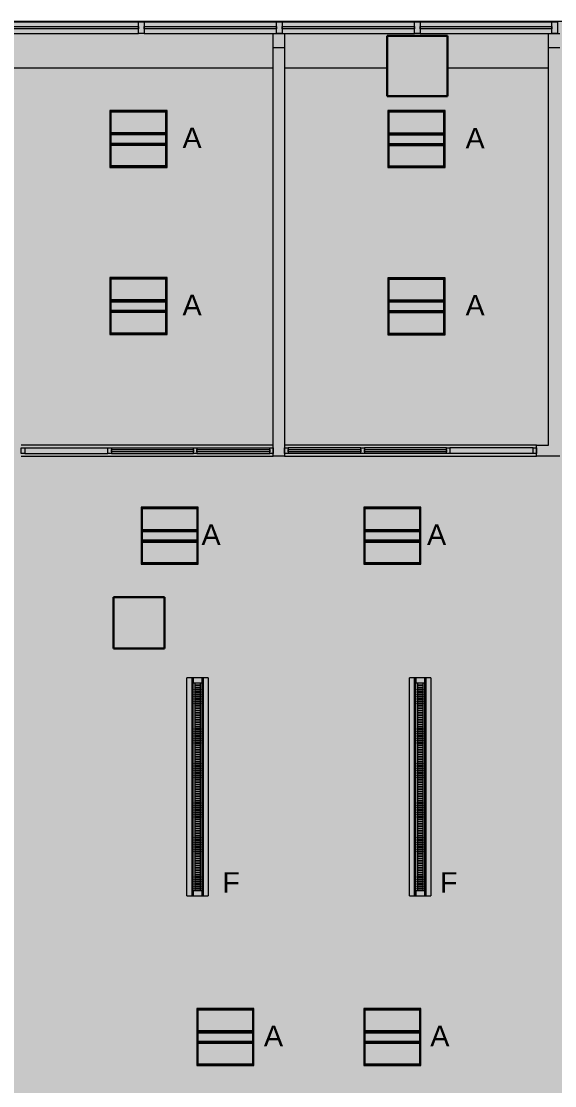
# Model space of a CAD drawing. Header units: inches. Extents: x -1196 to 1003, y -7097 to -4899.
# Drawn here: x -746.8 to -516.8, y -5357.7 to -4899 of the extents above; entities that cross this region are included whole.
import ezdxf

# ---------------------------------------------------------------- set-up
doc = ezdxf.new("R2010")
doc.units = ezdxf.units.IN
doc.header["$MEASUREMENT"] = 0
for name, color, linetype, lineweight in [('A-CLNG', 13, 'Continuous', 13), ('A-DETL-GENF', 92, 'Continuous', 9), ('A-FLOR', 192, 'Continuous', 13), ('A-GLAZ-CURT', 52, 'Continuous', 9), ('A-GLAZ-CWMG', 51, 'Continuous', 9), ('A-WALL', 113, 'Continuous', 9), ('E-LITE-EQPM', 33, 'Continuous', 9), ('E-LITE-EQPM-IDEN', 33, 'Continuous', 9), ('S-COLS', 52, 'Continuous', 9)]:
    doc.layers.add(name, color=color, linetype=linetype, lineweight=lineweight)
doc.styles.add('Arial', font='arial.ttf', dxfattribs={"height": 8.851796})

# ---------------------------------------------------------------- blocks, each defined once
blk = doc.blocks.new('Concrete-Rectangular-Column - 24 X 24-5087837-FIRST FLOOR RCP')
at = {"layer": 'S-COLS', "lineweight": 30}
for p, q in [((-11, 11), (11, 11)), ((-11, -11), (-11, 11)), ((11, 11), (11, -11)), ((11, -11), (-11, -11))]:
    blk.add_line(p, q, dxfattribs=at)
blk = doc.blocks.new('Concrete-Rectangular-Column - 24 X 22-5089889-FIRST FLOOR RCP')
at = {"layer": 'S-COLS', "lineweight": 30}
for p, q in [((-13, 13), (13, 13)), ((-13, -13), (-13, 13)), ((13, 13), (13, -13)), ((13, -13), (-13, -13))]:
    blk.add_line(p, q, dxfattribs=at)
blk = doc.blocks.new('System Panel - Glazed-5271095-FIRST FLOOR RCP')
at = {"layer": 'A-GLAZ-CURT', "lineweight": 13}
for p, q in [((-29.125, -0.5), (-29.125, 0.5)), ((-29.125, 0.5), (29.125, 0.5)), ((29.125, 0.5), (29.125, -0.5)), ((29.125, -0.5), (-29.125, -0.5))]:
    blk.add_line(p, q, dxfattribs=at)
blk = doc.blocks.new('System Panel - Glazed-5271096-FIRST FLOOR RCP')
at = {"layer": 'A-GLAZ-CURT', "lineweight": 13}
for p, q in [((-28.5, -0.5), (-28.5, 0.5)), ((-28.5, 0.5), (28.5, 0.5)), ((28.5, 0.5), (28.5, -0.5)), ((28.5, -0.5), (-28.5, -0.5))]:
    blk.add_line(p, q, dxfattribs=at)
blk = doc.blocks.new('Rectangular Mullion - 2_5_ x 5_ rectangular-4899085-FIRST FLOOR RCP')
at = {"layer": 'A-GLAZ-CWMG'}
for p, q in [((-754.53, -4899.28), (-696.28, -4899.28)), ((-754.42, -4904.28), (-696.28, -4904.28))]:
    blk.add_line(p, q, dxfattribs=at)
blk = doc.blocks.new('Rectangular Mullion - 2_5_ x 5_ rectangular-4899313-FIRST FLOOR RCP')
at = {"layer": 'A-GLAZ-CWMG'}
for p, q in [((-693.78, -4899.28), (-636.78, -4899.28)), ((-693.78, -4904.28), (-638.12, -4904.28))]:
    blk.add_line(p, q, dxfattribs=at)
blk = doc.blocks.new('System Panel - Glazed-5271093-FIRST FLOOR RCP')
at = {"layer": 'A-GLAZ-CURT', "lineweight": 13}
for p, q in [((-28.375, -0.5), (-28.375, 0.5)), ((-28.375, 0.5), (28.375, 0.5)), ((28.375, 0.5), (28.375, -0.5)), ((28.375, -0.5), (-28.375, -0.5))]:
    blk.add_line(p, q, dxfattribs=at)
blk = doc.blocks.new('Rectangular Mullion - 2_5_ x 5_ rectangular-V16-FIRST FLOOR RCP')
at = {"layer": 'A-GLAZ-CWMG'}
for p, q in [((-634.28, -4899.28), (-577.28, -4899.28)), ((-633.25, -4904.28), (-577.28, -4904.28))]:
    blk.add_line(p, q, dxfattribs=at)
blk = doc.blocks.new('Rectangular Mullion - 2_5_ x 5_ rectangular-V17-FIRST FLOOR RCP')
at = {"layer": 'A-GLAZ-CWMG'}
for p, q in [((-574.78, -4899.28), (-518.03, -4899.28)), ((-574.78, -4904.28), (-519.47, -4904.28))]:
    blk.add_line(p, q, dxfattribs=at)
blk = doc.blocks.new('Rectangular Mullion - 2_5_ x 5_ rectangular-5269403-FIRST FLOOR RCP')
at = {"layer": 'A-GLAZ-CWMG', "lineweight": 20}
for p, q in [((1.25, 2.5), (-1.25, 2.5)), ((-1.25, 2.5), (-1.25, -2.5)), ((1.25, -2.5), (1.25, 2.5)), ((-1.25, -2.5), (1.25, -2.5))]:
    blk.add_line(p, q, dxfattribs=at)
blk = doc.blocks.new('System Panel - Glazed-5266790-FIRST FLOOR RCP')
at = {"layer": 'A-GLAZ-CURT', "lineweight": 13}
for p, q in [((-17.6875, -0.5), (-17.6875, 0.5)), ((-17.6875, 0.5), (17.6875, 0.5)), ((17.6875, 0.5), (17.6875, -0.5)), ((17.6875, -0.5), (-17.6875, -0.5))]:
    blk.add_line(p, q, dxfattribs=at)
blk = doc.blocks.new('System Panel - Glazed-4928695-FIRST FLOOR RCP')
at = {"layer": 'A-GLAZ-CURT', "lineweight": 13}
for p, q in [((-15.71, -0.5), (-15.71, 0.5)), ((-15.71, 0.5), (15.71, 0.5)), ((15.71, 0.5), (15.71, -0.5)), ((15.71, -0.5), (-15.71, -0.5))]:
    blk.add_line(p, q, dxfattribs=at)
blk = doc.blocks.new('Rectangular Mullion - 1_5_ x 2_5_ rectangular-5299767-FIRST FLOOR RCP')
at = {"layer": 'A-GLAZ-CWMG', "lineweight": 20}
for p, q in [((-1.5, 1.25), (0, 1.25)), ((-1.5, -1.25), (-1.5, 1.25)), ((0, 1.25), (0, -1.25)), ((0, -1.25), (-1.5, -1.25))]:
    blk.add_line(p, q, dxfattribs=at)
blk = doc.blocks.new('Rectangular Mullion - 1_5_ x 2_5_ rectangular-5299765-FIRST FLOOR RCP')
at = {"layer": 'A-GLAZ-CWMG', "lineweight": 20}
for p, q in [((0.75, 1.25), (-0.75, 1.25)), ((-0.75, 1.25), (-0.75, -1.25)), ((0.75, -1.25), (0.75, 1.25)), ((-0.75, -1.25), (0.75, -1.25))]:
    blk.add_line(p, q, dxfattribs=at)
blk = doc.blocks.new('Rectangular Mullion - 1_5_ x 2_5_ rectangular-4928693-FIRST FLOOR RCP')
at = {"layer": 'A-GLAZ-CWMG'}
for p, q in [((-600.34, -5082.83), (-631.75, -5082.83)), ((-600.34, -5085.33), (-631.75, -5085.33))]:
    blk.add_line(p, q, dxfattribs=at)
blk = doc.blocks.new('Rectangular Mullion - 1_5_ x 2_5_ rectangular-5266786-FIRST FLOOR RCP')
at = {"layer": 'A-GLAZ-CWMG'}
for p, q in [((-563.46, -5082.83), (-598.84, -5082.83)), ((-563.46, -5085.33), (-598.84, -5085.33))]:
    blk.add_line(p, q, dxfattribs=at)
blk = doc.blocks.new('Rectangular Mullion - 1_5_ x 2_5_ rectangular-5266787-FIRST FLOOR RCP')
at = {"layer": 'A-GLAZ-CWMG'}
for p, q in [((-526.09, -5082.83), (-561.96, -5082.83)), ((-526.09, -5085.33), (-561.96, -5085.33))]:
    blk.add_line(p, q, dxfattribs=at)
blk = doc.blocks.new('Rectangular Mullion - 1_5_ x 2_5_ rectangular-5299768-FIRST FLOOR RCP')
at = {"layer": 'A-GLAZ-CWMG', "lineweight": 20}
for p, q in [((0, 1.25), (-1.5, 1.25)), ((-1.5, 1.25), (-1.5, -1.25)), ((0, -1.25), (0, 1.25)), ((-1.5, -1.25), (0, -1.25))]:
    blk.add_line(p, q, dxfattribs=at)
blk = doc.blocks.new('System Panel - Glazed-5266991-FIRST FLOOR RCP')
at = {"layer": 'A-GLAZ-CURT', "lineweight": 13}
for p, q in [((-17.6875, -0.5), (-17.6875, 0.5)), ((-17.6875, 0.5), (17.6875, 0.5)), ((17.6875, 0.5), (17.6875, -0.5)), ((17.6875, -0.5), (-17.6875, -0.5))]:
    blk.add_line(p, q, dxfattribs=at)
blk = doc.blocks.new('System Panel - Glazed-4928821-FIRST FLOOR RCP')
at = {"layer": 'A-GLAZ-CURT', "lineweight": 13}
for p, q in [((-15.71, -0.5), (-15.71, 0.5)), ((-15.71, 0.5), (15.71, 0.5)), ((15.71, 0.5), (15.71, -0.5)), ((15.71, -0.5), (-15.71, -0.5))]:
    blk.add_line(p, q, dxfattribs=at)
blk = doc.blocks.new('Rectangular Mullion - 1_5_ x 2_5_ rectangular-5299773-FIRST FLOOR RCP')
at = {"layer": 'A-GLAZ-CWMG', "lineweight": 20}
for p, q in [((-1.5, 1.25), (0, 1.25)), ((-1.5, -1.25), (-1.5, 1.25)), ((0, 1.25), (0, -1.25)), ((0, -1.25), (-1.5, -1.25))]:
    blk.add_line(p, q, dxfattribs=at)
blk = doc.blocks.new('Rectangular Mullion - 1_5_ x 2_5_ rectangular-5299771-FIRST FLOOR RCP')
at = {"layer": 'A-GLAZ-CWMG', "lineweight": 20}
for p, q in [((0.75, 1.25), (-0.75, 1.25)), ((-0.75, 1.25), (-0.75, -1.25)), ((0.75, -1.25), (0.75, 1.25)), ((-0.75, -1.25), (0.75, -1.25))]:
    blk.add_line(p, q, dxfattribs=at)
blk = doc.blocks.new('Rectangular Mullion - 1_5_ x 2_5_ rectangular-4928814-FIRST FLOOR RCP')
at = {"layer": 'A-GLAZ-CWMG'}
for p, q in [((-671.03, -5082.83), (-639.62, -5082.83)), ((-671.03, -5085.33), (-639.62, -5085.33))]:
    blk.add_line(p, q, dxfattribs=at)
blk = doc.blocks.new('Rectangular Mullion - 1_5_ x 2_5_ rectangular-5266987-FIRST FLOOR RCP')
at = {"layer": 'A-GLAZ-CWMG'}
for p, q in [((-707.91, -5082.83), (-672.53, -5082.83)), ((-707.91, -5085.33), (-672.53, -5085.33))]:
    blk.add_line(p, q, dxfattribs=at)
blk = doc.blocks.new('Rectangular Mullion - 1_5_ x 2_5_ rectangular-5266988-FIRST FLOOR RCP')
at = {"layer": 'A-GLAZ-CWMG'}
for p, q in [((-745.28, -5082.83), (-709.41, -5082.83)), ((-745.28, -5085.33), (-709.41, -5085.33))]:
    blk.add_line(p, q, dxfattribs=at)
blk = doc.blocks.new('Rectangular Mullion - 1_5_ x 2_5_ rectangular-5299774-FIRST FLOOR RCP')
at = {"layer": 'A-GLAZ-CWMG', "lineweight": 20}
for p, q in [((0, 1.25), (-1.5, 1.25)), ((-1.5, 1.25), (-1.5, -1.25)), ((0, -1.25), (0, 1.25)), ((-1.5, -1.25), (0, -1.25))]:
    blk.add_line(p, q, dxfattribs=at)
blk = doc.blocks.new('L-Recessed-Axis-Plano - 2 X 2-4550865-FIRST FLOOR RCP')
at = {"layer": 'E-LITE-EQPM'}
for p, q in [((11.91, 11.87), (-11.91, 11.87)), ((-11.91, 11.87), (-11.91, -11.88)), ((-11.88, -11.56), (-11.88, 11.56)), ((-11.88, 11.56), (11.87, 11.56)), ((11.87, 11.56), (11.87, -11.56)), ((11.91, -11.88), (11.91, 11.87)), ((-11.88, 2.74), (11.87, 2.74)), ((11.87, 2.51), (-11.88, 2.51)), ((-11.88, 2.3), (11.87, 2.3)), ((-11.88, 2.2), (11.87, 2.2)), ((-11.88, 1.83), (11.87, 1.83)), ((-11.88, -1.83), (11.87, -1.83)), ((-11.88, -2.2), (11.87, -2.2)), ((-11.88, -2.3), (11.87, -2.3)), ((-11.88, -2.51), (11.87, -2.51)), ((-11.88, -2.74), (11.87, -2.74)), ((-11.91, -11.88), (11.91, -11.88)), ((11.87, -11.56), (-11.88, -11.56))]:
    blk.add_line(p, q, dxfattribs=at)
blk = doc.blocks.new('L-Pendant-Axis-LT-Louver - L-Pendant-Axis-LT-Louver 2-5087436-FIRST FLOOR RCP')
at = {"layer": 'E-LITE-EQPM'}
for p, q in [((47, 4.64), (-47, 4.64)), ((-47, 4.59), (-47, 4.64)), ((-47, 2.49), (-47, 4.59)), ((47, 4.64), (47, 4.59)), ((47, 4.59), (47, 2.49)), ((-47, 1.88), (-47, 2.49)), ((-47, 2.49), (47, 2.49)), ((47, 1.88), (-47, 1.88)), ((-47, -1.85), (-47, 1.85)), ((-47, 1.85), (-44.78, 1.85)), ((-44.78, 1.85), (-44.78, 1.8)), ((-44.78, 1.8), (-44.78, 1.83)), ((-44.78, 1.72), (-44.78, 1.8)), ((-44.78, 1.72), (-44.78, -1.72)), ((-44.78, 1.15), (-43.88, 1.15)), ((-43.88, -1.27), (-43.88, 1.27)), ((-43.82, 1.27), (-43.88, 1.27)), ((-43.82, 1.27), (-43.82, -1.27)), ((-43.82, 1.15), (-42.89, 1.15)), ((-42.89, -1.27), (-42.89, 1.27)), ((-42.82, 1.27), (-42.89, 1.27)), ((-42.82, 1.27), (-42.82, -1.27)), ((-42.82, 1.15), (-41.89, 1.15)), ((-41.89, -1.27), (-41.89, 1.27)), ((-41.83, 1.27), (-41.89, 1.27)), ((-41.83, 1.27), (-41.83, -1.27)), ((-41.83, 1.15), (-40.89, 1.15)), ((-40.89, -1.27), (-40.89, 1.27)), ((-40.83, 1.27), (-40.89, 1.27)), ((-40.83, 1.27), (-40.83, -1.27)), ((-40.83, 1.15), (-39.9, 1.15)), ((-39.9, -1.27), (-39.9, 1.27)), ((-39.83, 1.27), (-39.9, 1.27)), ((-39.83, 1.27), (-39.83, -1.27)), ((-39.83, 1.15), (-38.9, 1.15)), ((-38.9, -1.27), (-38.9, 1.27)), ((-38.84, 1.27), (-38.9, 1.27)), ((-38.84, 1.27), (-38.84, -1.27)), ((-38.84, 1.15), (-37.9, 1.15)), ((-37.9, -1.27), (-37.9, 1.27)), ((-37.84, 1.27), (-37.9, 1.27)), ((-37.84, 1.27), (-37.84, -1.27)), ((-37.84, 1.15), (-36.91, 1.15)), ((-36.91, -1.27), (-36.91, 1.27)), ((-36.84, 1.27), (-36.91, 1.27)), ((-36.84, 1.27), (-36.84, -1.27)), ((-36.84, 1.15), (-35.91, 1.15)), ((-35.91, -1.27), (-35.91, 1.27)), ((-35.85, 1.27), (-35.91, 1.27)), ((-35.85, 1.27), (-35.85, -1.27)), ((-35.85, 1.15), (-34.91, 1.15)), ((-34.91, -1.27), (-34.91, 1.27)), ((-34.85, 1.27), (-34.91, 1.27)), ((-34.85, 1.27), (-34.85, -1.27)), ((-34.85, 1.15), (-33.92, 1.15)), ((-33.92, -1.27), (-33.92, 1.27)), ((-33.85, 1.27), (-33.92, 1.27)), ((-33.85, 1.27), (-33.85, -1.27)), ((-33.85, 1.15), (-32.92, 1.15)), ((-32.92, -1.27), (-32.92, 1.27)), ((-32.86, 1.27), (-32.92, 1.27)), ((-32.86, 1.27), (-32.86, -1.27)), ((-32.86, 1.15), (-31.92, 1.15)), ((-31.92, -1.27), (-31.92, 1.27)), ((-31.86, 1.27), (-31.92, 1.27)), ((-31.86, 1.27), (-31.86, -1.27)), ((-31.86, 1.15), (-30.93, 1.15)), ((-30.93, -1.27), (-30.93, 1.27)), ((-30.86, 1.27), (-30.93, 1.27)), ((-30.86, 1.27), (-30.86, -1.27)), ((-30.86, 1.15), (-29.93, 1.15)), ((-29.93, -1.27), (-29.93, 1.27)), ((-29.87, 1.27), (-29.93, 1.27)), ((-29.87, 1.27), (-29.87, -1.27)), ((-29.87, 1.15), (-28.93, 1.15)), ((-28.93, -1.27), (-28.93, 1.27)), ((-28.87, 1.27), (-28.93, 1.27)), ((-28.87, 1.27), (-28.87, -1.27)), ((-28.87, 1.15), (-27.94, 1.15)), ((-27.94, -1.27), (-27.94, 1.27)), ((-27.87, 1.27), (-27.94, 1.27)), ((-27.87, 1.27), (-27.87, -1.27)), ((-27.87, 1.15), (-26.94, 1.15)), ((-26.94, -1.27), (-26.94, 1.27)), ((-26.88, 1.27), (-26.94, 1.27)), ((-26.88, 1.27), (-26.88, -1.27)), ((-26.88, 1.15), (-25.94, 1.15)), ((-25.94, -1.27), (-25.94, 1.27)), ((-25.88, 1.27), (-25.94, 1.27)), ((-25.88, 1.27), (-25.88, -1.27)), ((-25.88, 1.15), (-24.95, 1.15)), ((-24.95, -1.27), (-24.95, 1.27)), ((-24.88, 1.27), (-24.95, 1.27)), ((-24.88, 1.27), (-24.88, -1.27)), ((-24.88, 1.15), (-23.95, 1.15)), ((-23.95, -1.27), (-23.95, 1.27)), ((-23.89, 1.27), (-23.95, 1.27)), ((-23.89, 1.27), (-23.89, -1.27)), ((-23.89, 1.15), (-22.95, 1.15)), ((-22.95, -1.27), (-22.95, 1.27)), ((-22.89, 1.27), (-22.95, 1.27)), ((-22.89, 1.27), (-22.89, -1.27)), ((-22.89, 1.15), (-21.96, 1.15)), ((-21.96, -1.27), (-21.96, 1.27)), ((-21.89, 1.27), (-21.96, 1.27)), ((-21.89, 1.27), (-21.89, -1.27)), ((-21.89, 1.15), (-20.96, 1.15)), ((-20.96, -1.27), (-20.96, 1.27)), ((-20.9, 1.27), (-20.96, 1.27)), ((-20.9, 1.27), (-20.9, -1.27)), ((-20.9, 1.15), (-19.96, 1.15)), ((-19.96, -1.27), (-19.96, 1.27)), ((-19.9, 1.27), (-19.96, 1.27)), ((-19.9, 1.27), (-19.9, -1.27)), ((-19.9, 1.15), (-18.97, 1.15)), ((-18.97, -1.27), (-18.97, 1.27)), ((-18.9, 1.27), (-18.97, 1.27)), ((-18.9, 1.27), (-18.9, -1.27)), ((-18.9, 1.15), (-17.97, 1.15)), ((-17.97, -1.27), (-17.97, 1.27)), ((-17.91, 1.27), (-17.97, 1.27)), ((-17.91, 1.27), (-17.91, -1.27)), ((-17.91, 1.15), (-16.97, 1.15)), ((-16.97, -1.27), (-16.97, 1.27)), ((-16.91, 1.27), (-16.97, 1.27)), ((-16.91, 1.27), (-16.91, -1.27)), ((-16.91, 1.15), (-15.98, 1.15)), ((-15.98, -1.27), (-15.98, 1.27)), ((-15.91, 1.27), (-15.98, 1.27)), ((-15.91, 1.27), (-15.91, -1.27)), ((-15.91, 1.15), (-14.98, 1.15)), ((-14.98, -1.27), (-14.98, 1.27)), ((-14.92, 1.27), (-14.98, 1.27)), ((-14.92, 1.27), (-14.92, -1.27)), ((-14.92, 1.15), (-13.98, 1.15)), ((-13.98, -1.27), (-13.98, 1.27)), ((-13.92, 1.27), (-13.98, 1.27)), ((-13.92, 1.27), (-13.92, -1.27)), ((-13.92, 1.15), (-12.99, 1.15)), ((-12.99, -1.27), (-12.99, 1.27)), ((-12.92, 1.27), (-12.99, 1.27)), ((-12.92, 1.27), (-12.92, -1.27)), ((-12.92, 1.15), (-11.99, 1.15)), ((-11.99, -1.27), (-11.99, 1.27)), ((-11.93, 1.27), (-11.99, 1.27)), ((-11.93, 1.27), (-11.93, -1.27)), ((-11.93, 1.15), (-10.99, 1.15)), ((-10.99, -1.27), (-10.99, 1.27)), ((-10.93, 1.27), (-10.99, 1.27)), ((-10.93, 1.27), (-10.93, -1.27)), ((-10.93, 1.15), (-10, 1.15)), ((-10, -1.27), (-10, 1.27)), ((-9.94, 1.27), (-10, 1.27)), ((-9.94, 1.27), (-9.94, -1.27)), ((-9.94, 1.15), (-9, 1.15)), ((-9, -1.27), (-9, 1.27)), ((-8.94, 1.27), (-9, 1.27)), ((-8.94, 1.27), (-8.94, -1.27)), ((-8.94, 1.15), (-8, 1.15)), ((-8, -1.27), (-8, 1.27)), ((-7.94, 1.27), (-8, 1.27)), ((-7.94, 1.27), (-7.94, -1.27)), ((-7.94, 1.15), (-7.01, 1.15)), ((-7.01, -1.27), (-7.01, 1.27)), ((-6.95, 1.27), (-7.01, 1.27)), ((-6.95, 1.27), (-6.95, -1.27)), ((-6.95, 1.15), (-6.01, 1.15)), ((-6.01, -1.27), (-6.01, 1.27)), ((-5.95, 1.27), (-6.01, 1.27)), ((-5.95, 1.27), (-5.95, -1.27)), ((-5.95, 1.15), (-5.01, 1.15)), ((-5.01, -1.27), (-5.01, 1.27)), ((-4.95, 1.27), (-5.01, 1.27)), ((-4.95, 1.27), (-4.95, -1.27)), ((-4.95, 1.15), (-4.02, 1.15)), ((-4.02, -1.27), (-4.02, 1.27)), ((-3.96, 1.27), (-4.02, 1.27)), ((-3.96, 1.27), (-3.96, -1.27)), ((-3.96, 1.15), (-3.02, 1.15)), ((-3.02, -1.27), (-3.02, 1.27)), ((-2.96, 1.27), (-3.02, 1.27)), ((-2.96, 1.27), (-2.96, -1.27)), ((-2.96, 1.15), (-2.02, 1.15)), ((-2.02, -1.27), (-2.02, 1.27)), ((-1.96, 1.27), (-2.02, 1.27)), ((-1.96, 1.27), (-1.96, -1.27)), ((-1.96, 1.15), (-1.03, 1.15)), ((-1.03, -1.27), (-1.03, 1.27)), ((-0.97, 1.27), (-1.03, 1.27)), ((-0.97, 1.27), (-0.97, -1.27)), ((-0.97, 1.15), (-0.03, 1.15)), ((-0.03, -1.27), (-0.03, 1.27)), ((0.03, 1.27), (-0.03, 1.27)), ((0.03, 1.27), (0.03, -1.27)), ((0.03, 1.15), (0.97, 1.15)), ((0.97, -1.27), (0.97, 1.27)), ((1.03, 1.27), (0.97, 1.27)), ((1.03, 1.27), (1.03, -1.27)), ((1.03, 1.15), (1.96, 1.15)), ((1.96, -1.27), (1.96, 1.27)), ((2.02, 1.27), (1.96, 1.27)), ((2.02, 1.27), (2.02, -1.27)), ((2.02, 1.15), (2.96, 1.15)), ((2.96, -1.27), (2.96, 1.27)), ((3.02, 1.27), (2.96, 1.27)), ((3.02, 1.27), (3.02, -1.27)), ((3.02, 1.15), (3.96, 1.15)), ((3.96, -1.27), (3.96, 1.27)), ((4.02, 1.27), (3.96, 1.27)), ((4.02, 1.27), (4.02, -1.27)), ((4.02, 1.15), (4.95, 1.15)), ((4.95, -1.27), (4.95, 1.27)), ((5.01, 1.27), (4.95, 1.27)), ((5.01, 1.27), (5.01, -1.27)), ((5.01, 1.15), (5.95, 1.15)), ((5.95, -1.27), (5.95, 1.27)), ((6.01, 1.27), (5.95, 1.27)), ((6.01, 1.27), (6.01, -1.27)), ((6.01, 1.15), (6.95, 1.15)), ((6.95, -1.27), (6.95, 1.27)), ((7.01, 1.27), (6.95, 1.27)), ((7.01, 1.27), (7.01, -1.27)), ((7.01, 1.15), (7.94, 1.15)), ((7.94, -1.27), (7.94, 1.27)), ((8, 1.27), (7.94, 1.27)), ((8, 1.27), (8, -1.27)), ((8, 1.15), (8.94, 1.15)), ((8.94, -1.27), (8.94, 1.27)), ((9, 1.27), (8.94, 1.27)), ((9, 1.27), (9, -1.27)), ((9, 1.15), (9.94, 1.15)), ((9.94, -1.27), (9.94, 1.27)), ((10, 1.27), (9.94, 1.27)), ((10, 1.27), (10, -1.27)), ((10, 1.15), (10.93, 1.15)), ((10.93, -1.27), (10.93, 1.27)), ((10.99, 1.27), (10.93, 1.27)), ((10.99, 1.27), (10.99, -1.27)), ((10.99, 1.15), (11.93, 1.15)), ((11.93, -1.27), (11.93, 1.27)), ((11.99, 1.27), (11.93, 1.27)), ((11.99, 1.27), (11.99, -1.27)), ((11.99, 1.15), (12.92, 1.15)), ((12.92, -1.27), (12.92, 1.27)), ((12.99, 1.27), (12.92, 1.27)), ((12.99, 1.27), (12.99, -1.27)), ((12.99, 1.15), (13.92, 1.15)), ((13.92, -1.27), (13.92, 1.27)), ((13.98, 1.27), (13.92, 1.27)), ((13.98, 1.27), (13.98, -1.27)), ((13.98, 1.15), (14.92, 1.15)), ((14.92, -1.27), (14.92, 1.27)), ((14.98, 1.27), (14.92, 1.27)), ((14.98, 1.27), (14.98, -1.27)), ((14.98, 1.15), (15.91, 1.15)), ((15.91, -1.27), (15.91, 1.27)), ((15.98, 1.27), (15.91, 1.27)), ((15.98, 1.27), (15.98, -1.27)), ((15.98, 1.15), (16.91, 1.15)), ((16.91, -1.27), (16.91, 1.27)), ((16.97, 1.27), (16.91, 1.27)), ((16.97, 1.27), (16.97, -1.27)), ((16.97, 1.15), (17.91, 1.15)), ((17.91, -1.27), (17.91, 1.27)), ((17.97, 1.27), (17.91, 1.27)), ((17.97, 1.27), (17.97, -1.27)), ((17.97, 1.15), (18.9, 1.15)), ((18.9, -1.27), (18.9, 1.27)), ((18.97, 1.27), (18.9, 1.27)), ((18.97, 1.27), (18.97, -1.27)), ((18.97, 1.15), (19.9, 1.15)), ((19.9, -1.27), (19.9, 1.27)), ((19.96, 1.27), (19.9, 1.27)), ((19.96, 1.27), (19.96, -1.27)), ((19.96, 1.15), (20.9, 1.15)), ((20.9, -1.27), (20.9, 1.27)), ((20.96, 1.27), (20.9, 1.27)), ((20.96, 1.27), (20.96, -1.27)), ((20.96, 1.15), (21.89, 1.15)), ((21.89, -1.27), (21.89, 1.27)), ((21.96, 1.27), (21.89, 1.27)), ((21.96, 1.27), (21.96, -1.27)), ((21.96, 1.15), (22.89, 1.15)), ((22.89, -1.27), (22.89, 1.27)), ((22.95, 1.27), (22.89, 1.27)), ((22.95, 1.27), (22.95, -1.27)), ((22.95, 1.15), (23.89, 1.15)), ((23.89, -1.27), (23.89, 1.27)), ((23.95, 1.27), (23.89, 1.27)), ((23.95, 1.27), (23.95, -1.27)), ((23.95, 1.15), (24.88, 1.15)), ((24.88, -1.27), (24.88, 1.27)), ((24.95, 1.27), (24.88, 1.27)), ((24.95, 1.27), (24.95, -1.27)), ((24.95, 1.15), (25.88, 1.15)), ((25.88, -1.27), (25.88, 1.27)), ((25.94, 1.27), (25.88, 1.27)), ((25.94, 1.27), (25.94, -1.27)), ((25.94, 1.15), (26.88, 1.15)), ((26.88, -1.27), (26.88, 1.27)), ((26.94, 1.27), (26.88, 1.27)), ((26.94, 1.27), (26.94, -1.27)), ((26.94, 1.15), (27.87, 1.15)), ((27.87, -1.27), (27.87, 1.27)), ((27.94, 1.27), (27.87, 1.27)), ((27.94, 1.27), (27.94, -1.27)), ((27.94, 1.15), (28.87, 1.15)), ((28.87, -1.27), (28.87, 1.27)), ((28.93, 1.27), (28.87, 1.27)), ((28.93, 1.27), (28.93, -1.27)), ((28.93, 1.15), (29.87, 1.15)), ((29.87, -1.27), (29.87, 1.27)), ((29.93, 1.27), (29.87, 1.27)), ((29.93, 1.27), (29.93, -1.27)), ((29.93, 1.15), (30.86, 1.15)), ((30.86, -1.27), (30.86, 1.27)), ((30.93, 1.27), (30.86, 1.27)), ((30.93, 1.27), (30.93, -1.27)), ((30.93, 1.15), (31.86, 1.15)), ((31.86, -1.27), (31.86, 1.27)), ((31.92, 1.27), (31.86, 1.27)), ((31.92, 1.27), (31.92, -1.27)), ((31.92, 1.15), (32.86, 1.15)), ((32.86, -1.27), (32.86, 1.27)), ((32.92, 1.27), (32.86, 1.27)), ((32.92, 1.27), (32.92, -1.27)), ((32.92, 1.15), (33.85, 1.15)), ((33.85, -1.27), (33.85, 1.27)), ((33.92, 1.27), (33.85, 1.27)), ((33.92, 1.27), (33.92, -1.27)), ((33.92, 1.15), (34.85, 1.15)), ((34.85, -1.27), (34.85, 1.27)), ((34.91, 1.27), (34.85, 1.27)), ((34.91, 1.27), (34.91, -1.27)), ((34.91, 1.15), (35.85, 1.15)), ((35.85, -1.27), (35.85, 1.27)), ((35.91, 1.27), (35.85, 1.27)), ((35.91, 1.27), (35.91, -1.27)), ((35.91, 1.15), (36.84, 1.15)), ((36.84, -1.27), (36.84, 1.27)), ((36.91, 1.27), (36.84, 1.27)), ((36.91, 1.27), (36.91, -1.27)), ((36.91, 1.15), (37.84, 1.15)), ((37.84, -1.27), (37.84, 1.27)), ((37.9, 1.27), (37.84, 1.27)), ((37.9, 1.27), (37.9, -1.27)), ((37.9, 1.15), (38.84, 1.15)), ((38.84, -1.27), (38.84, 1.27)), ((38.9, 1.27), (38.84, 1.27)), ((38.9, 1.27), (38.9, -1.27)), ((38.9, 1.15), (39.83, 1.15)), ((39.83, -1.27), (39.83, 1.27)), ((39.9, 1.27), (39.83, 1.27)), ((39.9, 1.27), (39.9, -1.27)), ((39.9, 1.15), (40.83, 1.15)), ((40.83, -1.27), (40.83, 1.27)), ((40.89, 1.27), (40.83, 1.27)), ((40.89, 1.27), (40.89, -1.27)), ((40.89, 1.15), (41.83, 1.15)), ((41.83, -1.27), (41.83, 1.27)), ((41.89, 1.27), (41.83, 1.27)), ((41.89, 1.27), (41.89, -1.27)), ((41.89, 1.15), (42.82, 1.15)), ((42.82, -1.27), (42.82, 1.27)), ((42.89, 1.27), (42.82, 1.27)), ((42.89, 1.27), (42.89, -1.27)), ((42.89, 1.15), (43.82, 1.15)), ((43.82, -1.27), (43.82, 1.27)), ((43.88, 1.27), (43.82, 1.27)), ((43.88, 1.27), (43.88, -1.27)), ((43.88, 1.15), (44.78, 1.15)), ((44.78, 1.8), (44.78, 1.85)), ((44.78, 1.85), (47, 1.85)), ((44.78, 1.83), (44.78, 1.8)), ((44.78, 1.8), (44.78, 1.72)), ((44.78, -1.72), (44.78, 1.72)), ((47, 2.49), (47, 1.88)), ((47, 1.85), (47, -1.85)), ((-47, -1.85), (-44.78, -1.85)), ((-47, -2.49), (-47, -1.88)), ((-47, -1.88), (47, -1.88)), ((-47, -4.6), (-47, -2.49)), ((-47, -2.49), (47, -2.49)), ((-44.78, -1.15), (-43.88, -1.15)), ((-44.78, -1.8), (-44.78, -1.72)), ((-44.78, -1.8), (-44.78, -1.85)), ((-44.78, -1.83), (-44.78, -1.8)), ((-43.88, -1.27), (-43.82, -1.27)), ((-43.82, -1.15), (-42.89, -1.15)), ((-42.89, -1.27), (-42.82, -1.27)), ((-42.82, -1.15), (-41.89, -1.15)), ((-41.89, -1.27), (-41.83, -1.27)), ((-41.83, -1.15), (-40.89, -1.15)), ((-40.89, -1.27), (-40.83, -1.27)), ((-40.83, -1.15), (-39.9, -1.15)), ((-39.9, -1.27), (-39.83, -1.27)), ((-39.83, -1.15), (-38.9, -1.15)), ((-38.9, -1.27), (-38.84, -1.27)), ((-38.84, -1.15), (-37.9, -1.15)), ((-37.9, -1.27), (-37.84, -1.27)), ((-37.84, -1.15), (-36.91, -1.15)), ((-36.91, -1.27), (-36.84, -1.27)), ((-36.84, -1.15), (-35.91, -1.15)), ((-35.91, -1.27), (-35.85, -1.27)), ((-35.85, -1.15), (-34.91, -1.15)), ((-34.91, -1.27), (-34.85, -1.27)), ((-34.85, -1.15), (-33.92, -1.15)), ((-33.92, -1.27), (-33.85, -1.27)), ((-33.85, -1.15), (-32.92, -1.15)), ((-32.92, -1.27), (-32.86, -1.27)), ((-32.86, -1.15), (-31.92, -1.15)), ((-31.92, -1.27), (-31.86, -1.27)), ((-31.86, -1.15), (-30.93, -1.15)), ((-30.93, -1.27), (-30.86, -1.27)), ((-30.86, -1.15), (-29.93, -1.15)), ((-29.93, -1.27), (-29.87, -1.27)), ((-29.87, -1.15), (-28.93, -1.15)), ((-28.93, -1.27), (-28.87, -1.27)), ((-28.87, -1.15), (-27.94, -1.15)), ((-27.94, -1.27), (-27.87, -1.27)), ((-27.87, -1.15), (-26.94, -1.15)), ((-26.94, -1.27), (-26.88, -1.27)), ((-26.88, -1.15), (-25.94, -1.15)), ((-25.94, -1.27), (-25.88, -1.27)), ((-25.88, -1.15), (-24.95, -1.15)), ((-24.95, -1.27), (-24.88, -1.27)), ((-24.88, -1.15), (-23.95, -1.15)), ((-23.95, -1.27), (-23.89, -1.27)), ((-23.89, -1.15), (-22.95, -1.15)), ((-22.95, -1.27), (-22.89, -1.27)), ((-22.89, -1.15), (-21.96, -1.15)), ((-21.96, -1.27), (-21.89, -1.27)), ((-21.89, -1.15), (-20.96, -1.15)), ((-20.96, -1.27), (-20.9, -1.27)), ((-20.9, -1.15), (-19.96, -1.15)), ((-19.96, -1.27), (-19.9, -1.27)), ((-19.9, -1.15), (-18.97, -1.15)), ((-18.97, -1.27), (-18.9, -1.27)), ((-18.9, -1.15), (-17.97, -1.15)), ((-17.97, -1.27), (-17.91, -1.27)), ((-17.91, -1.15), (-16.97, -1.15)), ((-16.97, -1.27), (-16.91, -1.27)), ((-16.91, -1.15), (-15.98, -1.15)), ((-15.98, -1.27), (-15.91, -1.27)), ((-15.91, -1.15), (-14.98, -1.15)), ((-14.98, -1.27), (-14.92, -1.27)), ((-14.92, -1.15), (-13.98, -1.15)), ((-13.98, -1.27), (-13.92, -1.27)), ((-13.92, -1.15), (-12.99, -1.15)), ((-12.99, -1.27), (-12.92, -1.27)), ((-12.92, -1.15), (-11.99, -1.15)), ((-11.99, -1.27), (-11.93, -1.27)), ((-11.93, -1.15), (-10.99, -1.15)), ((-10.99, -1.27), (-10.93, -1.27)), ((-10.93, -1.15), (-10, -1.15)), ((-10, -1.27), (-9.94, -1.27)), ((-9.94, -1.15), (-9, -1.15)), ((-9, -1.27), (-8.94, -1.27)), ((-8.94, -1.15), (-8, -1.15)), ((-8, -1.27), (-7.94, -1.27)), ((-7.94, -1.15), (-7.01, -1.15)), ((-7.01, -1.27), (-6.95, -1.27)), ((-6.95, -1.15), (-6.01, -1.15)), ((-6.01, -1.27), (-5.95, -1.27)), ((-5.95, -1.15), (-5.01, -1.15)), ((-5.01, -1.27), (-4.95, -1.27)), ((-4.95, -1.15), (-4.02, -1.15)), ((-4.02, -1.27), (-3.96, -1.27)), ((-3.96, -1.15), (-3.02, -1.15)), ((-3.02, -1.27), (-2.96, -1.27)), ((-2.96, -1.15), (-2.02, -1.15)), ((-2.02, -1.27), (-1.96, -1.27)), ((-1.96, -1.15), (-1.03, -1.15)), ((-1.03, -1.27), (-0.97, -1.27)), ((-0.97, -1.15), (-0.03, -1.15)), ((-0.03, -1.27), (0.03, -1.27)), ((0.03, -1.15), (0.97, -1.15)), ((0.97, -1.27), (1.03, -1.27)), ((1.03, -1.15), (1.96, -1.15)), ((1.96, -1.27), (2.02, -1.27)), ((2.02, -1.15), (2.96, -1.15)), ((2.96, -1.27), (3.02, -1.27)), ((3.02, -1.15), (3.96, -1.15)), ((3.96, -1.27), (4.02, -1.27)), ((4.02, -1.15), (4.95, -1.15)), ((4.95, -1.27), (5.01, -1.27)), ((5.01, -1.15), (5.95, -1.15)), ((5.95, -1.27), (6.01, -1.27)), ((6.01, -1.15), (6.95, -1.15)), ((6.95, -1.27), (7.01, -1.27)), ((7.01, -1.15), (7.94, -1.15)), ((7.94, -1.27), (8, -1.27)), ((8, -1.15), (8.94, -1.15)), ((8.94, -1.27), (9, -1.27)), ((9, -1.15), (9.94, -1.15)), ((9.94, -1.27), (10, -1.27)), ((10, -1.15), (10.93, -1.15)), ((10.93, -1.27), (10.99, -1.27)), ((10.99, -1.15), (11.93, -1.15)), ((11.93, -1.27), (11.99, -1.27)), ((11.99, -1.15), (12.92, -1.15)), ((12.92, -1.27), (12.99, -1.27)), ((12.99, -1.15), (13.92, -1.15)), ((13.92, -1.27), (13.98, -1.27)), ((13.98, -1.15), (14.92, -1.15)), ((14.92, -1.27), (14.98, -1.27)), ((14.98, -1.15), (15.91, -1.15)), ((15.91, -1.27), (15.98, -1.27)), ((15.98, -1.15), (16.91, -1.15)), ((16.91, -1.27), (16.97, -1.27)), ((16.97, -1.15), (17.91, -1.15)), ((17.91, -1.27), (17.97, -1.27)), ((17.97, -1.15), (18.9, -1.15)), ((18.9, -1.27), (18.97, -1.27)), ((18.97, -1.15), (19.9, -1.15)), ((19.9, -1.27), (19.96, -1.27)), ((19.96, -1.15), (20.9, -1.15)), ((20.9, -1.27), (20.96, -1.27)), ((20.96, -1.15), (21.89, -1.15)), ((21.89, -1.27), (21.96, -1.27)), ((21.96, -1.15), (22.89, -1.15)), ((22.89, -1.27), (22.95, -1.27)), ((22.95, -1.15), (23.89, -1.15)), ((23.89, -1.27), (23.95, -1.27)), ((23.95, -1.15), (24.88, -1.15)), ((24.88, -1.27), (24.95, -1.27)), ((24.95, -1.15), (25.88, -1.15)), ((25.88, -1.27), (25.94, -1.27)), ((25.94, -1.15), (26.88, -1.15)), ((26.88, -1.27), (26.94, -1.27)), ((26.94, -1.15), (27.87, -1.15)), ((27.87, -1.27), (27.94, -1.27)), ((27.94, -1.15), (28.87, -1.15)), ((28.87, -1.27), (28.93, -1.27)), ((28.93, -1.15), (29.87, -1.15)), ((29.87, -1.27), (29.93, -1.27)), ((29.93, -1.15), (30.86, -1.15)), ((30.86, -1.27), (30.93, -1.27)), ((30.93, -1.15), (31.86, -1.15)), ((31.86, -1.27), (31.92, -1.27)), ((31.92, -1.15), (32.86, -1.15)), ((32.86, -1.27), (32.92, -1.27)), ((32.92, -1.15), (33.85, -1.15)), ((33.85, -1.27), (33.92, -1.27)), ((33.92, -1.15), (34.85, -1.15)), ((34.85, -1.27), (34.91, -1.27)), ((34.91, -1.15), (35.85, -1.15)), ((35.85, -1.27), (35.91, -1.27)), ((35.91, -1.15), (36.84, -1.15)), ((36.84, -1.27), (36.91, -1.27)), ((36.91, -1.15), (37.84, -1.15)), ((37.84, -1.27), (37.9, -1.27)), ((37.9, -1.15), (38.84, -1.15)), ((38.84, -1.27), (38.9, -1.27)), ((38.9, -1.15), (39.83, -1.15)), ((39.83, -1.27), (39.9, -1.27)), ((39.9, -1.15), (40.83, -1.15)), ((40.83, -1.27), (40.89, -1.27)), ((40.89, -1.15), (41.83, -1.15)), ((41.83, -1.27), (41.89, -1.27)), ((41.89, -1.15), (42.82, -1.15)), ((42.82, -1.27), (42.89, -1.27)), ((42.89, -1.15), (43.82, -1.15)), ((43.82, -1.27), (43.88, -1.27)), ((43.88, -1.15), (44.78, -1.15)), ((44.78, -1.72), (44.78, -1.8)), ((44.78, -1.85), (44.78, -1.8)), ((44.78, -1.8), (44.78, -1.83)), ((44.78, -1.85), (47, -1.85)), ((47, -1.88), (47, -2.49)), ((47, -2.49), (47, -4.6)), ((-47, -4.64), (-47, -4.6)), ((-47, -4.6), (47, -4.6)), ((-47, -4.64), (47, -4.64)), ((47, -4.6), (47, -4.64))]:
    blk.add_line(p, q, dxfattribs=at)

msp = doc.modelspace()

# ---------------------------------------------------------------- hatches: boundary and pattern name
at = {"layer": 'A-DETL-GENF'}
h = msp.add_hatch(color=253, dxfattribs=at)
h.paths.add_polyline_path([(-96.31, -7097.28), (1002.44, -7097.28), (1002.44, -5859.78), (322.42, -5859.78), (322.44, -6330.92), (683.59, -6330.92), (683.59, -6624.92), (559.5, -6624.92), (559.5, -6380.94), (274.94, -6380.94), (274.94, -6852.28), (-475.06, -6852.28), (-475.06, -7097.28), (-115.06, -7097.28)], flags=0)
h.paths.add_polyline_path([(607.07, -6718.44), (607.07, -6718.44), (607.07, -6718.11)], flags=0)
h.paths.add_polyline_path([(703.07, -6718.44), (703.07, -6718.44), (703.07, -6718.11)], flags=0)
h.paths.add_polyline_path([(415.07, -6718.44), (415.07, -6718.44), (415.07, -6718.11)], flags=0)
h.paths.add_polyline_path([(511.07, -6718.44), (511.07, -6718.44), (511.07, -6718.11)], flags=0)
h.paths.add_polyline_path([(319.07, -6718.44), (319.07, -6718.44), (319.07, -6718.11)], flags=0)
h.paths.add_polyline_path([(481.7, -6462.6), (481.7, -6462.6), (481.7, -6461.7)], flags=0)
h.paths.add_polyline_path([(-1005.67, -6377.88), (-1002.51, -6377.88), (-1002.51, -6251.58), (-715.06, -6251.58), (-715.06, -5622.4), (-875.59, -5622.4), (-875.59, -5364.35), (-276.76, -5364.35), (-276.76, -5627.86), (-149.01, -5627.86), (-149.01, -5748.71), (-83.94, -5813.77), (-83.92, -5862.8), (39.67, -5862.8), (154.2, -5748.27), (42.44, -5636.51), (42.44, -4899.28), (-1195.06, -4899.28), (-1195.06, -6377.88), (-1157.23, -6377.88)], flags=0)
h.paths.add_polyline_path([(703.45, -6310.98), (703.45, -6310.98), (703.45, -6310.76)], flags=0)
h.paths.add_polyline_path([(703.48, -6140.42), (703.48, -6140.42), (703.48, -6139.81)], flags=0)
h.paths.add_polyline_path([(-249.39, -5477.1), (-249.39, -5477.1), (-249.39, -5476.71)], flags=0)

# ---------------------------------------------------------------- linework, layer by layer
at = {"layer": 'A-CLNG'}
for p, q in [((-638.12, -4919.28), (-754.42, -4919.28)), ((-589.06, -4919.28), (-633.25, -4919.28)), ((-519.47, -4919.28), (-563.06, -4919.28)), ((-683.95, -4937.42), (-708.57, -4937.42)), ((-708.57, -4937.42), (-708.57, -4961.98)), ((-683.95, -4961.98), (-683.95, -4937.42)), ((-564.08, -4937.55), (-588.7, -4937.55)), ((-588.7, -4937.55), (-588.7, -4962.12)), ((-564.08, -4962.12), (-564.08, -4937.55)), ((-708.57, -4961.98), (-683.95, -4961.98)), ((-588.7, -4962.12), (-564.08, -4962.12)), ((-683.95, -5009.42), (-708.57, -5009.42)), ((-708.57, -5009.42), (-708.57, -5033.98)), ((-683.95, -5033.98), (-683.95, -5009.42)), ((-564.08, -5009.55), (-588.7, -5009.55)), ((-588.7, -5009.55), (-588.7, -5034.12)), ((-564.08, -5034.12), (-564.08, -5009.55)), ((-708.57, -5033.98), (-683.95, -5033.98)), ((-588.7, -5034.12), (-564.08, -5034.12)), ((-670.49, -5108.44), (-695.11, -5108.44)), ((-695.11, -5108.44), (-695.11, -5133.01)), ((-670.49, -5133.01), (-670.49, -5108.44)), ((-574.49, -5108.44), (-599.11, -5108.44)), ((-599.11, -5108.44), (-599.11, -5133.01)), ((-574.49, -5133.01), (-574.49, -5108.44)), ((-695.11, -5133.01), (-670.49, -5133.01)), ((-599.11, -5133.01), (-574.49, -5133.01)), ((-646.49, -5324.44), (-671.11, -5324.44)), ((-671.11, -5324.44), (-671.11, -5349.01)), ((-646.49, -5349.01), (-646.49, -5324.44)), ((-574.49, -5324.44), (-599.11, -5324.44)), ((-599.11, -5324.44), (-599.11, -5349.01)), ((-574.49, -5349.01), (-574.49, -5324.44)), ((-671.11, -5349.01), (-646.49, -5349.01)), ((-599.11, -5349.01), (-574.49, -5349.01))]:
    msp.add_line(p, q, dxfattribs=at)
at = {"layer": 'A-FLOR'}
msp.add_line((-1058.04, -4899.04), (-92.36, -4899.04), dxfattribs=at)
at = {"layer": 'A-WALL', "lineweight": 13}
for p, q in [((-638.12, -5086.39), (-638.12, -4904.28)), ((-638.12, -4904.28), (-633.25, -4904.28)), ((-633.25, -4904.28), (-633.25, -5086.39)), ((-519.47, -5081.77), (-519.47, -4904.28)), ((-519.47, -4904.28), (-514.6, -4904.28)), ((-638.12, -4910.28), (-633.25, -4910.28)), ((-519.47, -4910.28), (-514.6, -4910.28)), ((-524.59, -5086.39), (-524.59, -5081.77)), ((-524.59, -5081.77), (-519.47, -5081.77)), ((-633.25, -5086.39), (-638.12, -5086.39)), ((-514.6, -5086.39), (-524.59, -5086.39))]:
    msp.add_line(p, q, dxfattribs=at)
at = {"layer": 'A-WALL'}
for p, q in [((-638.12, -5081.77), (-746.78, -5081.77)), ((-524.59, -5081.77), (-633.25, -5081.77)), ((-746.78, -5086.39), (-638.12, -5086.39)), ((-633.25, -5086.39), (-524.59, -5086.39))]:
    msp.add_line(p, q, dxfattribs=at)

# ---------------------------------------------------------------- block references
at = {"layer": 'A-GLAZ-CURT'}
for name, p in [('System Panel - Glazed-5271095-FIRST FLOOR RCP', (-725.4, -4901.78)), ('System Panel - Glazed-5271096-FIRST FLOOR RCP', (-665.28, -4901.78)), ('System Panel - Glazed-5271096-FIRST FLOOR RCP', (-605.78, -4901.78)), ('System Panel - Glazed-5271093-FIRST FLOOR RCP', (-546.4, -4901.78)), ('System Panel - Glazed-5266991-FIRST FLOOR RCP', (-690.22, -5084.08)), ('System Panel - Glazed-4928821-FIRST FLOOR RCP', (-655.33, -5084.08))]:
    msp.add_blockref(name, p, dxfattribs=at)
at = {"layer": 'A-GLAZ-CURT', "rotation": 180}
for name, p in [('System Panel - Glazed-4928695-FIRST FLOOR RCP', (-616.04, -5084.08)), ('System Panel - Glazed-5266790-FIRST FLOOR RCP', (-581.15, -5084.08))]:
    msp.add_blockref(name, p, dxfattribs=at)
at = {"layer": 'A-GLAZ-CWMG'}
for name, p in [('Rectangular Mullion - 2_5_ x 5_ rectangular-4899085-FIRST FLOOR RCP', (0, 0)), ('Rectangular Mullion - 2_5_ x 5_ rectangular-4899313-FIRST FLOOR RCP', (0, 0)), ('Rectangular Mullion - 2_5_ x 5_ rectangular-V16-FIRST FLOOR RCP', (0, 0)), ('Rectangular Mullion - 2_5_ x 5_ rectangular-V17-FIRST FLOOR RCP', (0, 0)), ('Rectangular Mullion - 1_5_ x 2_5_ rectangular-5266988-FIRST FLOOR RCP', (0, 0)), ('Rectangular Mullion - 1_5_ x 2_5_ rectangular-5266987-FIRST FLOOR RCP', (0, 0)), ('Rectangular Mullion - 1_5_ x 2_5_ rectangular-4928814-FIRST FLOOR RCP', (0, 0)), ('Rectangular Mullion - 1_5_ x 2_5_ rectangular-4928693-FIRST FLOOR RCP', (0, 0)), ('Rectangular Mullion - 1_5_ x 2_5_ rectangular-5266786-FIRST FLOOR RCP', (0, 0)), ('Rectangular Mullion - 1_5_ x 2_5_ rectangular-5266787-FIRST FLOOR RCP', (0, 0)), ('Rectangular Mullion - 1_5_ x 2_5_ rectangular-5299767-FIRST FLOOR RCP', (-524.59, -5084.08))]:
    msp.add_blockref(name, p, dxfattribs=at)
at = {"layer": 'A-GLAZ-CWMG', "extrusion": (0, 0, -1), "rotation": 180}
for name, p in [('Rectangular Mullion - 2_5_ x 5_ rectangular-5269403-FIRST FLOOR RCP', (695.03, -4901.78)), ('Rectangular Mullion - 2_5_ x 5_ rectangular-5269403-FIRST FLOOR RCP', (635.53, -4901.78)), ('Rectangular Mullion - 2_5_ x 5_ rectangular-5269403-FIRST FLOOR RCP', (576.03, -4901.78)), ('Rectangular Mullion - 2_5_ x 5_ rectangular-5269403-FIRST FLOOR RCP', (516.78, -4901.78)), ('Rectangular Mullion - 1_5_ x 2_5_ rectangular-5299771-FIRST FLOOR RCP', (708.66, -5084.08)), ('Rectangular Mullion - 1_5_ x 2_5_ rectangular-5299771-FIRST FLOOR RCP', (671.78, -5084.08)), ('Rectangular Mullion - 1_5_ x 2_5_ rectangular-5299774-FIRST FLOOR RCP', (638.12, -5084.08))]:
    msp.add_blockref(name, p, dxfattribs=at)
at = {"layer": 'A-GLAZ-CWMG', "rotation": 180}
msp.add_blockref('Rectangular Mullion - 1_5_ x 2_5_ rectangular-5299773-FIRST FLOOR RCP', (-746.78, -5084.08), dxfattribs=at)
at = {"layer": 'A-GLAZ-CWMG', "extrusion": (0, 0, -1)}
for name, p in [('Rectangular Mullion - 1_5_ x 2_5_ rectangular-5299768-FIRST FLOOR RCP', (633.25, -5084.08)), ('Rectangular Mullion - 1_5_ x 2_5_ rectangular-5299765-FIRST FLOOR RCP', (599.59, -5084.08)), ('Rectangular Mullion - 1_5_ x 2_5_ rectangular-5299765-FIRST FLOOR RCP', (562.71, -5084.08))]:
    msp.add_blockref(name, p, dxfattribs=at)
at = {"layer": 'E-LITE-EQPM', "extrusion": (0, 0, -1)}
for name, p, rotation in [('L-Recessed-Axis-Plano - 2 X 2-4550865-FIRST FLOOR RCP', (696.26, -4949.7), 180), ('L-Recessed-Axis-Plano - 2 X 2-4550865-FIRST FLOOR RCP', (576.39, -4949.83), 180), ('L-Recessed-Axis-Plano - 2 X 2-4550865-FIRST FLOOR RCP', (696.26, -5021.7), 180), ('L-Recessed-Axis-Plano - 2 X 2-4550865-FIRST FLOOR RCP', (576.39, -5021.83), 180), ('L-Recessed-Axis-Plano - 2 X 2-4550865-FIRST FLOOR RCP', (682.8, -5120.72), 180), ('L-Recessed-Axis-Plano - 2 X 2-4550865-FIRST FLOOR RCP', (586.8, -5120.72), 180), ('L-Pendant-Axis-LT-Louver - L-Pendant-Axis-LT-Louver 2-5087436-FIRST FLOOR RCP', (670.82, -5228.96), 269.9999999999999), ('L-Pendant-Axis-LT-Louver - L-Pendant-Axis-LT-Louver 2-5087436-FIRST FLOOR RCP', (574.82, -5228.96), 269.9999999999999), ('L-Recessed-Axis-Plano - 2 X 2-4550865-FIRST FLOOR RCP', (658.8, -5336.72), 180), ('L-Recessed-Axis-Plano - 2 X 2-4550865-FIRST FLOOR RCP', (586.8, -5336.72), 180)]:
    msp.add_blockref(name, p, dxfattribs=dict(at, rotation=rotation))
at = {"layer": 'S-COLS'}
for name, p in [('Concrete-Rectangular-Column - 24 X 22-5089889-FIRST FLOOR RCP', (-576.06, -4918.28)), ('Concrete-Rectangular-Column - 24 X 24-5087837-FIRST FLOOR RCP', (-696.06, -5158.28))]:
    msp.add_blockref(name, p, dxfattribs=at)

# ---------------------------------------------------------------- texts
at = {"layer": 'E-LITE-EQPM-IDEN', "char_height": 8.85, "attachment_point": 2, "line_spacing_factor": 0.938532, "style": 'Arial'}
for s, insert, width in [('A', (-673.13, -4944.85), 9.828), ('A', (-551.09, -4944.98), 9.828), ('A', (-673.13, -5016.85), 9.828), ('A', (-551.09, -5016.98), 9.828), ('A', (-664.94, -5115.87), 9.828), ('A', (-567.7, -5115.87), 9.828), ('F', (-656.37, -5265.74), 8.964), ('F', (-562.43, -5265.74), 8.964), ('A', (-638.04, -5331.87), 9.828), ('A', (-566.3, -5331.87), 9.828)]:
    msp.add_mtext(s, dxfattribs=dict(at, insert=insert, width=width))

doc.saveas('drawing.dxf')
